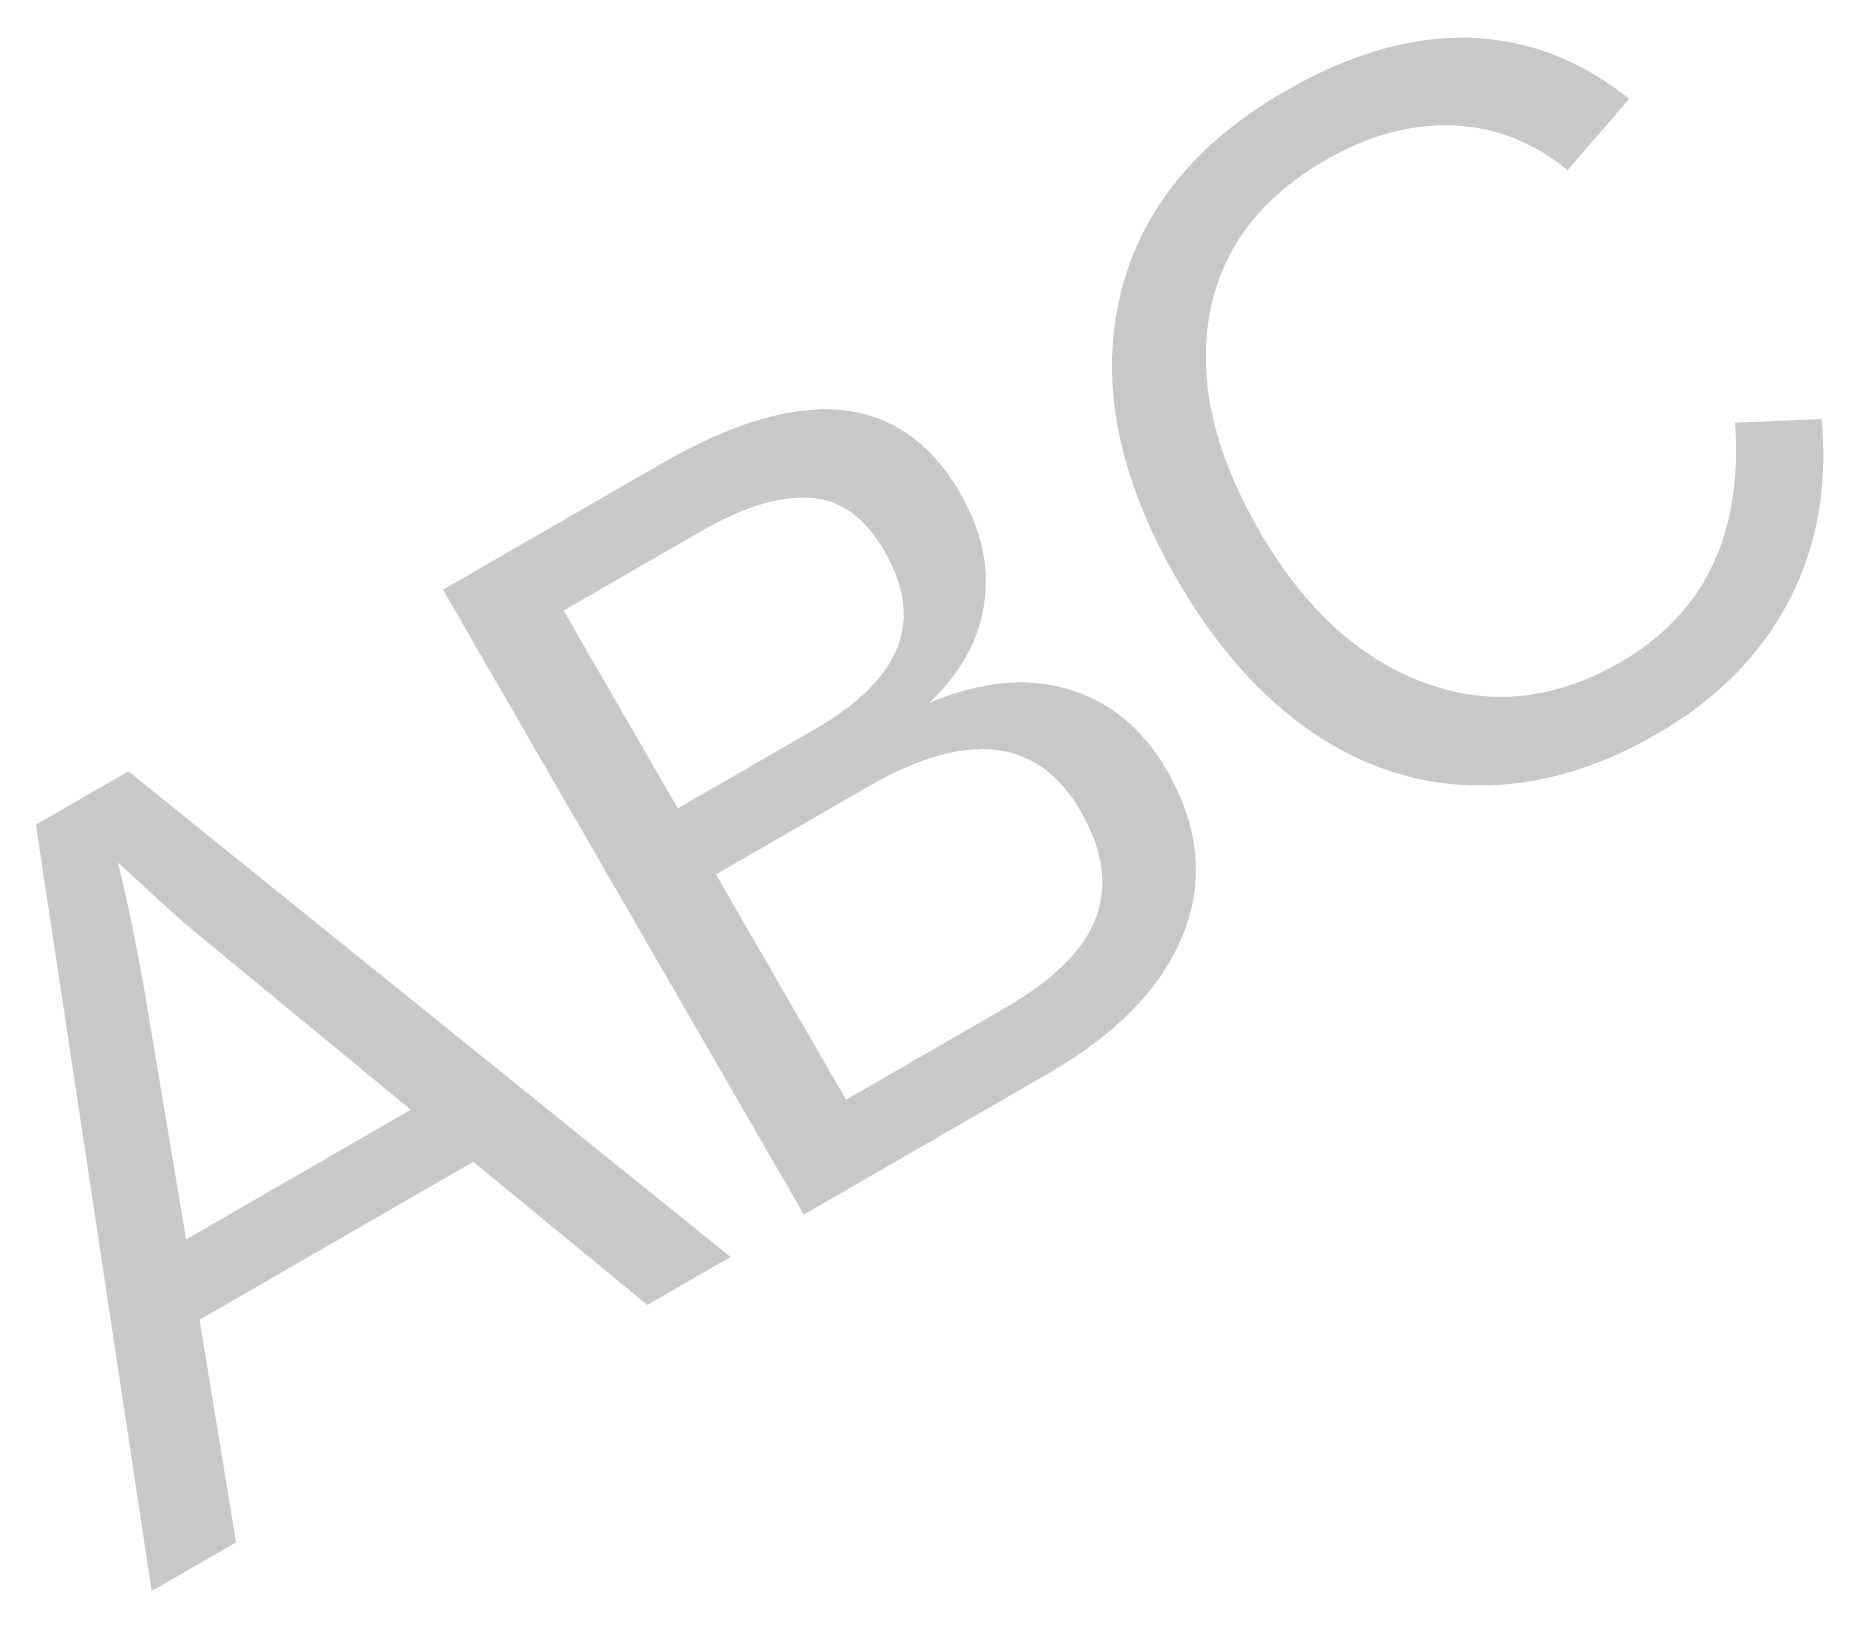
# Model space of a CAD drawing. Header units: millimetres. Extents: x 13.5 to 38.4, y 11.2 to 32.8.
import ezdxf
from ezdxf.enums import TextEntityAlignment as Align

# ---------------------------------------------------------------- set-up
doc = ezdxf.new("R2010")
doc.units = ezdxf.units.MM
doc.layers.get('0').update_dxf_attribs({"lineweight": 25})
doc.styles.add('textstyle11', font='Arial.ttf')

msp = doc.modelspace()

# ---------------------------------------------------------------- texts
at = {"style": 'textstyle11'}
msp.add_text('ABC', height=10, rotation=30, dxfattribs=at).set_placement((10.103, 19.863), align=Align.TOP_LEFT)

doc.saveas('drawing.dxf')
